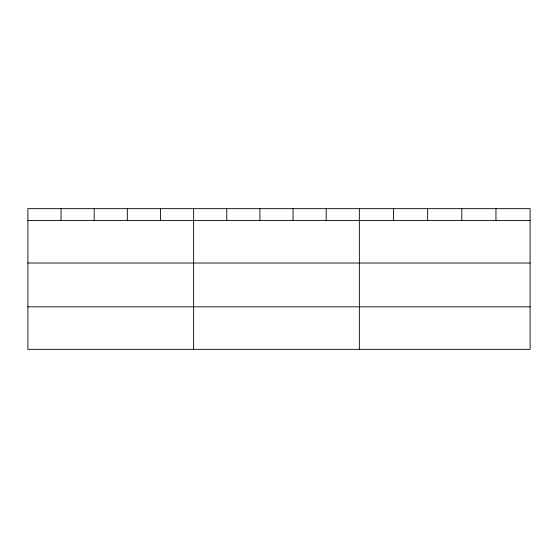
<?xml version="1.0" encoding="UTF-8"?>
<svg xmlns="http://www.w3.org/2000/svg" width="558" height="558" viewBox="0 0 558 558"><rect width="100%" height="100%" fill="white"/><g stroke="black" fill="none" stroke-linecap="round" stroke-linejoin="round"><path stroke-width="0.84" d="M530.1 220.508L530.1 349.35L27.9 349.35L27.9 208.65L530.1 208.65L530.1 220.508L27.9 220.508M27.9 263.027L530.1 263.027M27.9 306.83L530.1 306.83M495.95 208.65L495.95 220.508M461.801 208.65L461.801 220.508M427.651 208.65L427.651 220.508M393.502 208.65L393.502 220.508M359.352 208.65L359.352 349.35M326.207 208.65L326.207 220.508M293.062 208.65L293.062 220.508M259.916 208.65L259.916 220.508M226.771 208.65L226.771 220.508M193.626 208.65L193.626 349.35M160.481 208.65L160.481 220.508M127.336 208.65L127.336 220.508M94.19 208.65L94.19 220.508M61.045 208.65L61.045 220.508"/></g></svg>
